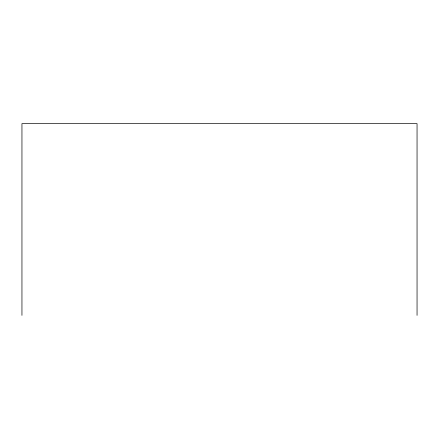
<?xml version="1.0" encoding="UTF-8"?>
<svg xmlns="http://www.w3.org/2000/svg" width="439" height="439" viewBox="0 0 439 439"><rect width="100%" height="100%" fill="white"/><g stroke="black" fill="none" stroke-linecap="round" stroke-linejoin="round"><path stroke-width="0.66" d="M417.05 315.367L417.05 123.633L21.95 123.633L21.95 315.367"/></g></svg>
